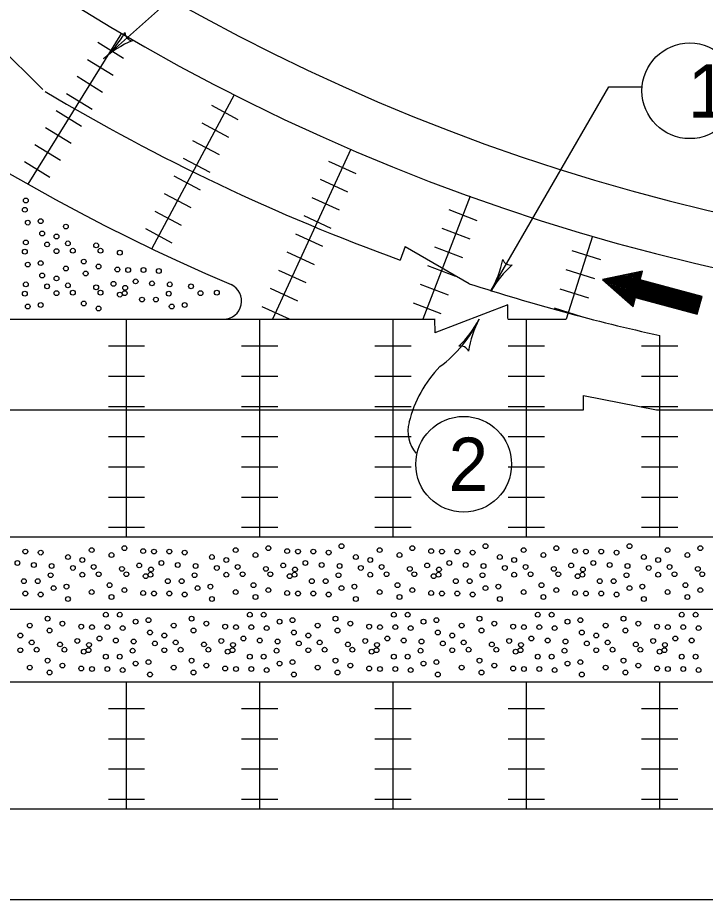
# Model space of a CAD drawing. Extents: x 997.6 to 1036.5, y 998.9 to 1022.4.
# Drawn here: x 1020.211 to 1022.79, y 1006.35 to 1009.657 of the extents above; entities that cross this region are included whole.
import ezdxf

# ---------------------------------------------------------------- set-up
doc = ezdxf.new("R2010")
doc.units = 0
doc.layers.add('Level 1', color=7, linetype='Continuous')
doc.layers.add('Level 2', color=7, linetype='Continuous')

msp = doc.modelspace()

# ---------------------------------------------------------------- linework, layer by layer
at = {"layer": 'Level 1'}
for p, q in [((1020.5332, 1009.5028), (1021.0894, 1009.9982)), ((1020.5998, 1009.5987), (1020.2494, 1009.0323)), ((1020.1053, 1009.5828), (1020.3056, 1009.388)), ((1020.5118, 1009.5644), (1020.6076, 1009.5054)), ((1020.4725, 1009.5006), (1020.5684, 1009.4417)), ((1020.4333, 1009.4369), (1020.5291, 1009.3778)), ((1021.9858, 1008.6317), (1022.4279, 1009.3976)), ((1022.4279, 1009.3976), (1022.5529, 1009.3976)), ((1020.3941, 1009.373), (1020.4899, 1009.3139)), ((1021.0231, 1009.3679), (1020.7134, 1008.7905)), ((1020.9374, 1009.3283), (1021.0367, 1009.2753)), ((1020.3547, 1009.3093), (1020.4503, 1009.2503)), ((1020.9021, 1009.2623), (1021.0015, 1009.2093)), ((1020.3152, 1009.2453), (1020.4108, 1009.1863)), ((1020.8668, 1009.1963), (1020.9662, 1009.1432)), ((1020.2756, 1009.1816), (1020.3715, 1009.1225)), ((1021.4598, 1009.1638), (1021.1668, 1008.5258)), ((1020.8318, 1009.1301), (1020.931, 1009.077)), ((1020.236, 1009.1179), (1020.3319, 1009.0588)), ((1021.3768, 1009.1189), (1021.4791, 1009.0722)), ((1020.7963, 1009.064), (1020.8953, 1009.011)), ((1021.3456, 1009.0508), (1021.4481, 1009.0041)), ((1020.7608, 1008.9977), (1020.8599, 1008.9447)), ((1021.3145, 1008.9828), (1021.4169, 1008.9359)), ((1021.9083, 1008.9868), (1021.7301, 1008.5258)), ((1020.7253, 1008.9317), (1020.8246, 1008.8787)), ((1021.8282, 1008.937), (1021.9332, 1008.8967)), ((1021.2835, 1008.9146), (1021.3858, 1008.8677)), ((1020.6897, 1008.8657), (1020.789, 1008.8127)), ((1021.8013, 1008.8672), (1021.9064, 1008.8268)), ((1021.2523, 1008.8464), (1021.3543, 1008.7996)), ((1022.3669, 1008.8379), (1022.2678, 1008.5258)), ((1021.6637, 1008.799), (1021.9038, 1008.6592)), ((1021.7744, 1008.7973), (1021.8796, 1008.7568)), ((1021.2209, 1008.778), (1021.3231, 1008.7313)), ((1022.2899, 1008.7833), (1022.3973, 1008.7495)), ((1021.7477, 1008.7273), (1021.8528, 1008.6868)), ((1021.1894, 1008.7099), (1021.2918, 1008.6632)), ((1022.2674, 1008.7119), (1022.3748, 1008.678)), ((1021.1579, 1008.6418), (1021.2603, 1008.5951)), ((1021.7207, 1008.6573), (1021.8255, 1008.6169)), ((1022.2449, 1008.6404), (1022.3523, 1008.6066)), ((1021.1264, 1008.5738), (1021.2288, 1008.527)), ((1021.6937, 1008.5872), (1021.7985, 1008.5468)), ((1022.0487, 1008.5792), (1021.775, 1008.4753)), ((1022.0487, 1008.5281), (1022.0487, 1008.5792)), ((1022.2225, 1008.569), (1022.3299, 1008.535)), ((1017.3467, 1008.5258), (1020.9828, 1008.5258)), ((1020.6189, 1007.7098), (1020.6189, 1008.5258)), ((1020.6189, 1007.7098), (1020.6189, 1008.5258)), ((1020.6189, 1007.7098), (1020.6189, 1008.5258)), ((1020.6189, 1007.7098), (1020.6189, 1008.5258)), ((1020.6189, 1007.7098), (1020.6189, 1008.5258)), ((1020.6189, 1007.7098), (1020.6189, 1008.5258)), ((1020.6189, 1007.7098), (1020.6189, 1008.5258)), ((1020.6189, 1007.7098), (1020.6189, 1008.5258)), ((1020.9828, 1008.5258), (1021.7748, 1008.5258)), ((1021.1189, 1007.7098), (1021.1189, 1008.5258)), ((1021.1189, 1007.7098), (1021.1189, 1008.5258)), ((1021.1189, 1007.7098), (1021.1189, 1008.5258)), ((1021.1189, 1007.7098), (1021.1189, 1008.5258)), ((1021.1189, 1007.7098), (1021.1189, 1008.5258)), ((1021.1189, 1007.7098), (1021.1189, 1008.5258)), ((1021.1189, 1007.7098), (1021.1189, 1008.5258)), ((1021.1189, 1007.7098), (1021.1189, 1008.5258)), ((1021.1189, 1007.7098), (1021.1189, 1008.5258)), ((1021.6189, 1007.7098), (1021.6189, 1008.5258)), ((1021.6189, 1007.7098), (1021.6189, 1008.5258)), ((1021.6189, 1007.7098), (1021.6189, 1008.5258)), ((1021.6189, 1007.7098), (1021.6189, 1008.5258)), ((1021.6189, 1007.7098), (1021.6189, 1008.5258)), ((1021.6189, 1007.7098), (1021.6189, 1008.5258)), ((1021.6189, 1007.7098), (1021.6189, 1008.5258)), ((1021.6189, 1007.7098), (1021.6189, 1008.5258)), ((1021.6189, 1007.7098), (1021.6189, 1008.5258)), ((1021.6189, 1007.7098), (1021.6189, 1008.5258)), ((1021.7748, 1008.5268), (1021.775, 1008.4753)), ((1022.0487, 1008.5258), (1022.2678, 1008.5258)), ((1022.1189, 1007.7098), (1022.1189, 1008.5258)), ((1022.1189, 1007.7098), (1022.1189, 1008.5258)), ((1022.1189, 1007.7098), (1022.1189, 1008.5258)), ((1022.1189, 1007.7098), (1022.1189, 1008.5258)), ((1022.1189, 1007.7098), (1022.1189, 1008.5258)), ((1022.1189, 1007.7098), (1022.1189, 1008.5258)), ((1022.1189, 1007.7098), (1022.1189, 1008.5258)), ((1022.1189, 1007.7098), (1022.1189, 1008.5258)), ((1022.1189, 1007.7098), (1022.1189, 1008.5258)), ((1022.1189, 1007.7098), (1022.1189, 1008.5258)), ((1022.1189, 1007.7098), (1022.1189, 1008.5258)), ((1022.6189, 1007.7098), (1022.6189, 1008.4649)), ((1020.5509, 1008.4256), (1020.6869, 1008.4256)), ((1021.0509, 1008.4256), (1021.1869, 1008.4256)), ((1021.5509, 1008.4256), (1021.6869, 1008.4256)), ((1022.0509, 1008.4256), (1022.1869, 1008.4256)), ((1022.5509, 1008.4256), (1022.6869, 1008.4256)), ((1020.5509, 1008.3123), (1020.6869, 1008.3123)), ((1021.0509, 1008.3123), (1021.1869, 1008.3123)), ((1021.5509, 1008.3123), (1021.6869, 1008.3123)), ((1022.0509, 1008.3123), (1022.1869, 1008.3123)), ((1022.5509, 1008.3123), (1022.6869, 1008.3123)), ((1022.3331, 1008.1859), (1022.3331, 1008.2402)), ((1022.3331, 1008.2402), (1022.607, 1008.1858)), ((1020.5509, 1008.1989), (1020.6869, 1008.1989)), ((1021.0509, 1008.1989), (1021.1869, 1008.1989)), ((1021.5509, 1008.1989), (1021.6869, 1008.1989)), ((1022.0509, 1008.1989), (1022.1869, 1008.1989)), ((1022.5509, 1008.1989), (1022.6869, 1008.1989)), ((1019.9049, 1008.1858), (1022.3331, 1008.1858)), ((1022.607, 1008.1858), (1024.2526, 1008.1858)), ((1020.5509, 1008.0856), (1020.6869, 1008.0856)), ((1021.0509, 1008.0856), (1021.1869, 1008.0856)), ((1021.5509, 1008.0856), (1021.6869, 1008.0856)), ((1022.0509, 1008.0856), (1022.1869, 1008.0856)), ((1022.5509, 1008.0856), (1022.6869, 1008.0856)), ((1020.5509, 1007.9723), (1020.6869, 1007.9723)), ((1021.0509, 1007.9723), (1021.1869, 1007.9723)), ((1021.5509, 1007.9723), (1021.6869, 1007.9723)), ((1022.0509, 1007.9723), (1022.1869, 1007.9723)), ((1022.5509, 1007.9723), (1022.6869, 1007.9723)), ((1020.5509, 1007.8589), (1020.6869, 1007.859)), ((1021.0509, 1007.8589), (1021.1869, 1007.859)), ((1021.5509, 1007.8589), (1021.6869, 1007.859)), ((1022.0509, 1007.8589), (1022.1869, 1007.859)), ((1022.5509, 1007.8589), (1022.6869, 1007.859)), ((1020.5509, 1007.7456), (1020.6869, 1007.7456)), ((1021.0509, 1007.7456), (1021.1869, 1007.7456)), ((1021.5509, 1007.7456), (1021.6869, 1007.7456)), ((1022.0509, 1007.7456), (1022.1869, 1007.7456)), ((1022.5509, 1007.7456), (1022.6869, 1007.7456)), ((1017.5167, 1007.7098), (1033.4931, 1007.7098)), ((1008.6387, 1007.4378), (1033.6876, 1007.4378)), ((1017.5167, 1007.1658), (1033.4931, 1007.1658)), ((1020.6189, 1006.6901), (1020.6189, 1007.1659)), ((1021.1189, 1006.6901), (1021.1189, 1007.1659)), ((1021.6189, 1006.6901), (1021.6189, 1007.1659)), ((1022.1189, 1006.6901), (1022.1189, 1007.1659)), ((1022.6189, 1006.6901), (1022.6189, 1007.1659)), ((1020.5509, 1007.0658), (1020.6869, 1007.0658)), ((1021.0509, 1007.0658), (1021.1869, 1007.0658)), ((1021.5509, 1007.0658), (1021.6869, 1007.0658)), ((1022.0509, 1007.0658), (1022.1869, 1007.0658)), ((1022.5509, 1007.0658), (1022.6869, 1007.0658)), ((1020.5509, 1006.9525), (1020.6869, 1006.9525)), ((1021.0509, 1006.9525), (1021.1869, 1006.9525)), ((1021.5509, 1006.9525), (1021.6869, 1006.9525)), ((1022.0509, 1006.9525), (1022.1869, 1006.9525)), ((1022.5509, 1006.9525), (1022.6869, 1006.9525)), ((1020.5509, 1006.8392), (1020.6869, 1006.8393)), ((1021.0509, 1006.8392), (1021.1869, 1006.8393)), ((1021.5509, 1006.8392), (1021.6869, 1006.8393)), ((1022.0509, 1006.8392), (1022.1869, 1006.8393)), ((1022.5509, 1006.8392), (1022.6869, 1006.8393)), ((1020.5509, 1006.7258), (1020.6869, 1006.7258)), ((1021.0509, 1006.7258), (1021.1869, 1006.7258)), ((1021.5509, 1006.7258), (1021.6869, 1006.7258)), ((1022.0509, 1006.7258), (1022.1869, 1006.7258)), ((1022.5509, 1006.7258), (1022.6869, 1006.7258)), ((1009.0069, 1006.6898), (1033.4931, 1006.6898)), ((1009.0069, 1006.3498), (1033.4931, 1006.3498))]:
    msp.add_line(p, q, dxfattribs=at)
msp.add_lwpolyline([(1022.4045, 1008.6753), (1022.5192, 1008.5738), (1022.5282, 1008.607), (1022.7598, 1008.5449), (1022.7777, 1008.6111), (1022.5459, 1008.6732), (1022.5548, 1008.7063)], close=True, dxfattribs=at)
for points in [[(1022.4986, 1008.6948), (1022.5481, 1008.6815)], [(1022.5063, 1008.6963), (1022.5491, 1008.6849)], [(1022.5136, 1008.6979), (1022.5498, 1008.6882)], [(1022.5212, 1008.6995), (1022.5508, 1008.6915)], [(1022.5286, 1008.7009), (1022.5516, 1008.6948)], [(1022.5361, 1008.7023), (1022.5526, 1008.6981)], [(1022.5437, 1008.704), (1022.5533, 1008.7013)], [(1022.5511, 1008.7056), (1022.5543, 1008.7048)], [(1022.407, 1008.673), (1022.7683, 1008.5763)], [(1022.409, 1008.6763), (1022.7692, 1008.5798)], [(1022.4128, 1008.6681), (1022.7674, 1008.5732)], [(1022.4128, 1008.6681), (1022.7674, 1008.5732)], [(1022.4163, 1008.6778), (1022.7702, 1008.583)], [(1022.4184, 1008.6631), (1022.7665, 1008.5697)], [(1022.424, 1008.6794), (1022.7711, 1008.5863)], [(1022.4313, 1008.6808), (1022.7718, 1008.5896)], [(1022.4388, 1008.6824), (1022.7728, 1008.5929)], [(1022.4464, 1008.684), (1022.7736, 1008.5962)], [(1022.4538, 1008.6854), (1022.7744, 1008.5994)], [(1022.4614, 1008.687), (1022.7753, 1008.6028)], [(1022.4688, 1008.6886), (1022.7763, 1008.6063)], [(1022.4762, 1008.6901), (1022.7772, 1008.6096)], [(1022.4837, 1008.6915), (1022.5463, 1008.6747)], [(1022.4912, 1008.6932), (1022.5471, 1008.6782)], [(1022.4912, 1008.6932), (1022.5471, 1008.6782)], [(1022.4242, 1008.6578), (1022.7656, 1008.5665)], [(1022.4299, 1008.6528), (1022.7648, 1008.5632)], [(1022.4356, 1008.6477), (1022.7638, 1008.5598)], [(1022.4413, 1008.6427), (1022.7631, 1008.5563)], [(1022.4472, 1008.6375), (1022.7621, 1008.553)], [(1022.4528, 1008.6323), (1022.7612, 1008.5498)], [(1022.4587, 1008.6274), (1022.7603, 1008.5466)], [(1022.4615, 1008.6248), (1022.7598, 1008.5449)], [(1022.4673, 1008.6198), (1022.5272, 1008.6037)], [(1022.473, 1008.6147), (1022.5263, 1008.6004)], [(1022.4788, 1008.6095), (1022.5254, 1008.5972)], [(1022.4845, 1008.6043), (1022.5246, 1008.5937)], [(1022.4904, 1008.5993), (1022.5236, 1008.5904)], [(1022.4962, 1008.5943), (1022.5229, 1008.5871)], [(1022.5018, 1008.5893), (1022.5219, 1008.5839)], [(1022.5077, 1008.5841), (1022.521, 1008.5804)], [(1022.5134, 1008.5789), (1022.5203, 1008.5772)], [(1022.519, 1008.5739), (1022.5192, 1008.5738)], [(1020.1387, 1007.4378), (1024.1387, 1007.4378)]]:
    msp.add_lwpolyline(points, dxfattribs=at)
for centre in [(1022.7318, 1009.3826), (1021.8836, 1007.9818)]:
    msp.add_circle(centre, 0.1795, dxfattribs=at)
for centre, radius, start, end in [((1024.5514, 1016.3459), 7.6159, 200.00008, 270), ((1024.5514, 1016.3459), 7.82, 200.00008, 270), ((1024.0592, 1015.7775), 7.7467, 197.79756, 246.83035), ((1024.2959, 1016.0502), 7.7685, 239.16494, 250.05573), ((1021.6472, 1008.8271), 0.3909, 330.002, 348.6708), ((1022.3243, 1008.4362), 0.3909, 131.3492, 149.9959), ((1022.0601, 1008.7604), 0.0313, 198.7766, 280.8933), ((1020.9827, 1008.5938), 0.068, 270, 65.2809), ((1024.2959, 1016.0502), 7.7685, 252.06556, 257.53344), ((1021.6472, 1008.8271), 0.3909, 329.9898, 330.002), ((1021.5085, 1008.7343), 0.4806, 306.5644, 334.2968), ((1021.5951, 1008.7069), 0.3909, 313.7591, 332.4058), ((1022.2881, 1008.3448), 0.3909, 152.4119, 171.0807), ((1022.2881, 1008.3448), 0.3909, 152.3997, 152.4119), ((1021.8727, 1008.3941), 0.0313, 21.1865, 103.3032), ((1022.1287, 1008.0258), 0.4642, 136.0028, 165.888), ((1021.8031, 1008.106), 0.1288, 165.1376, 220.2329)]:
    msp.add_arc(centre, radius, start, end, dxfattribs=at)
at = {"layer": 'Level 2'}
msp.add_line((1021.6637, 1008.799), (1021.646, 1008.7476), dxfattribs=at)
for centre in [(1020.2412, 1008.9712), (1020.2375, 1008.9364), (1020.2486, 1008.8882), (1020.297, 1008.8938), (1020.3916, 1008.8733), (1020.3025, 1008.8473), (1020.3564, 1008.8362), (1020.2412, 1008.8138), (1020.3211, 1008.8064), (1020.3991, 1008.8102), (1020.505, 1008.8028), (1020.2375, 1008.7791), (1020.3564, 1008.781), (1020.4176, 1008.7828), (1020.5216, 1008.7828), (1020.5941, 1008.7754), (1020.2486, 1008.7308), (1020.297, 1008.7364), (1020.4586, 1008.742), (1020.5142, 1008.7234), (1020.3025, 1008.6899), (1020.3916, 1008.716), (1020.466, 1008.6974), (1020.5848, 1008.7123), (1020.6252, 1008.7104), (1020.6828, 1008.7104), (1020.7404, 1008.7067), (1020.2412, 1008.6565), (1020.3564, 1008.6788), (1020.3991, 1008.6528), (1020.57, 1008.6584), (1020.6531, 1008.6677), (1020.7144, 1008.6603), (1020.7812, 1008.6565), (1020.2375, 1008.6218), (1020.3211, 1008.6491), (1020.3564, 1008.6237), (1020.4176, 1008.6255), (1020.505, 1008.6454), (1020.5216, 1008.6255), (1020.6122, 1008.6237), (1020.6141, 1008.6435), (1020.7775, 1008.6218), (1020.8611, 1008.6491), (1020.8964, 1008.6237), (1020.9576, 1008.6255), (1020.5941, 1008.6181), (1020.6772, 1008.5995), (1020.7292, 1008.5995), (1020.2486, 1008.5735), (1020.297, 1008.5791), (1020.4586, 1008.5847), (1020.5142, 1008.5661), (1020.7886, 1008.5735), (1020.837, 1008.5791), (1020.4885, 1007.6598), (1020.6111, 1007.6673), (1021.0285, 1007.6598), (1021.1511, 1007.6673), (1021.4255, 1007.6747), (1021.5685, 1007.6598), (1021.6911, 1007.6673), (1021.9655, 1007.6747), (1022.1085, 1007.6598), (1022.2311, 1007.6673), (1022.5055, 1007.6747), (1022.6485, 1007.6598), (1022.7711, 1007.6673), (1020.2396, 1007.6543), (1020.2972, 1007.6505), (1020.3993, 1007.6338), (1020.5628, 1007.6413), (1020.6816, 1007.6561), (1020.7221, 1007.6543), (1020.7796, 1007.6543), (1020.8372, 1007.6505), (1020.9393, 1007.6338), (1021.1028, 1007.6413), (1021.2216, 1007.6561), (1021.2621, 1007.6543), (1021.3196, 1007.6543), (1021.3772, 1007.6505), (1021.4793, 1007.6338), (1021.6428, 1007.6413), (1021.7616, 1007.6561), (1021.8021, 1007.6543), (1021.8596, 1007.6543), (1021.9172, 1007.6505), (1022.0193, 1007.6338), (1022.1828, 1007.6413), (1022.3016, 1007.6561), (1022.3421, 1007.6543), (1022.3996, 1007.6543), (1022.4572, 1007.6505), (1022.5593, 1007.6338), (1022.7228, 1007.6413), (1020.2099, 1007.6115), (1020.2712, 1007.6041), (1020.3381, 1007.6003), (1020.4532, 1007.6227), (1020.4959, 1007.5967), (1020.6668, 1007.6023), (1020.7499, 1007.6115), (1020.8112, 1007.6041), (1020.8781, 1007.6003), (1020.9932, 1007.6227), (1021.0359, 1007.5967), (1021.2068, 1007.6023), (1021.2899, 1007.6115), (1021.3512, 1007.6041), (1021.4181, 1007.6003), (1021.5332, 1007.6227), (1021.5759, 1007.5967), (1021.7468, 1007.6023), (1021.8299, 1007.6115), (1021.8912, 1007.6041), (1021.9581, 1007.6003), (1022.0732, 1007.6227), (1022.1159, 1007.5967), (1022.2868, 1007.6023), (1022.3699, 1007.6115), (1022.4312, 1007.6041), (1022.4981, 1007.6003), (1022.6132, 1007.6227), (1022.6559, 1007.5967), (1020.3343, 1007.5656), (1020.4179, 1007.5929), (1020.4532, 1007.5675), (1020.5145, 1007.5693), (1020.6018, 1007.5893), (1020.6185, 1007.5693), (1020.691, 1007.5619), (1020.7091, 1007.5675), (1020.7109, 1007.5873), (1020.8743, 1007.5656), (1020.9579, 1007.5929), (1020.9932, 1007.5675), (1021.0545, 1007.5693), (1021.1418, 1007.5893), (1021.1585, 1007.5693), (1021.231, 1007.5619), (1021.2491, 1007.5675), (1021.2509, 1007.5873), (1021.4143, 1007.5656), (1021.4979, 1007.5929), (1021.5332, 1007.5675), (1021.5945, 1007.5693), (1021.6818, 1007.5893), (1021.6985, 1007.5693), (1021.771, 1007.5619), (1021.7891, 1007.5675), (1021.7909, 1007.5873), (1021.9543, 1007.5656), (1022.0379, 1007.5929), (1022.0732, 1007.5675), (1022.1345, 1007.5693), (1022.2218, 1007.5893), (1022.2385, 1007.5693), (1022.311, 1007.5619), (1022.3291, 1007.5675), (1022.3309, 1007.5873), (1022.4943, 1007.5656), (1022.5779, 1007.5929), (1022.6132, 1007.5675), (1022.6745, 1007.5693), (1022.7618, 1007.5893), (1022.7785, 1007.5693), (1020.2341, 1007.5433), (1020.2861, 1007.5433), (1020.5554, 1007.5285), (1020.7741, 1007.5433), (1020.8261, 1007.5433), (1021.0954, 1007.5285), (1021.3141, 1007.5433), (1021.3661, 1007.5433), (1021.6354, 1007.5285), (1021.8541, 1007.5433), (1021.9061, 1007.5433), (1022.1754, 1007.5285), (1022.3941, 1007.5433), (1022.4461, 1007.5433), (1022.7154, 1007.5285), (1020.2396, 1007.4969), (1020.3455, 1007.5173), (1020.3938, 1007.5229), (1020.4885, 1007.5025), (1020.6111, 1007.5099), (1020.6816, 1007.4988), (1020.7221, 1007.4969), (1020.7796, 1007.4969), (1020.8855, 1007.5173), (1020.9338, 1007.5229), (1021.0285, 1007.5025), (1021.1511, 1007.5099), (1021.2216, 1007.4988), (1021.2621, 1007.4969), (1021.3196, 1007.4969), (1021.4255, 1007.5173), (1021.4738, 1007.5229), (1021.5685, 1007.5025), (1021.6911, 1007.5099), (1021.7616, 1007.4988), (1021.8021, 1007.4969), (1021.8596, 1007.4969), (1021.9655, 1007.5173), (1022.0138, 1007.5229), (1022.1085, 1007.5025), (1022.2311, 1007.5099), (1022.3016, 1007.4988), (1022.3421, 1007.4969), (1022.3996, 1007.4969), (1022.5055, 1007.5173), (1022.5538, 1007.5229), (1022.6485, 1007.5025), (1022.7711, 1007.5099), (1020.2972, 1007.4932), (1020.3993, 1007.4764), (1020.5628, 1007.4839), (1020.8372, 1007.4932), (1020.9393, 1007.4764), (1021.1028, 1007.4839), (1021.3772, 1007.4932), (1021.4793, 1007.4764), (1021.6428, 1007.4839), (1021.9172, 1007.4932), (1022.0193, 1007.4764), (1022.1828, 1007.4839), (1022.4572, 1007.4932), (1022.5593, 1007.4764), (1022.7228, 1007.4839), (1020.323, 1007.4027), (1020.5416, 1007.4175), (1020.5936, 1007.4175), (1020.7014, 1007.3971), (1020.863, 1007.4027), (1021.0816, 1007.4175), (1021.1336, 1007.4175), (1021.2414, 1007.3971), (1021.403, 1007.4027), (1021.6216, 1007.4175), (1021.6736, 1007.4175), (1021.7814, 1007.3971), (1021.943, 1007.4027), (1022.1616, 1007.4175), (1022.2136, 1007.4175), (1022.3214, 1007.3971), (1022.483, 1007.4027), (1022.7016, 1007.4175), (1022.7536, 1007.4175), (1020.2561, 1007.3767), (1020.3786, 1007.3841), (1020.4492, 1007.3729), (1020.4896, 1007.3711), (1020.5472, 1007.3711), (1020.6048, 1007.3673), (1020.6531, 1007.3915), (1020.7961, 1007.3767), (1020.9186, 1007.3841), (1020.9892, 1007.3729), (1021.0296, 1007.3711), (1021.0872, 1007.3711), (1021.1448, 1007.3673), (1021.1931, 1007.3915), (1021.3361, 1007.3767), (1021.4586, 1007.3841), (1021.5292, 1007.3729), (1021.5696, 1007.3711), (1021.6272, 1007.3711), (1021.6848, 1007.3673), (1021.7331, 1007.3915), (1021.8761, 1007.3767), (1021.9986, 1007.3841), (1022.0692, 1007.3729), (1022.1096, 1007.3711), (1022.1672, 1007.3711), (1022.2248, 1007.3673), (1022.2731, 1007.3915), (1022.4161, 1007.3767), (1022.5386, 1007.3841), (1022.6092, 1007.3729), (1022.6496, 1007.3711), (1022.7072, 1007.3711), (1022.7648, 1007.3673), (1020.2208, 1007.3395), (1020.3304, 1007.3581), (1020.7069, 1007.3506), (1020.7608, 1007.3395), (1020.8704, 1007.3581), (1021.2469, 1007.3506), (1021.3008, 1007.3395), (1021.4104, 1007.3581), (1021.7869, 1007.3506), (1021.8408, 1007.3395), (1021.9504, 1007.3581), (1022.3269, 1007.3506), (1022.3808, 1007.3395), (1022.4904, 1007.3581), (1020.2635, 1007.3135), (1020.3694, 1007.3061), (1020.4344, 1007.3191), (1020.4785, 1007.3042), (1020.5175, 1007.3283), (1020.5788, 1007.3209), (1020.6456, 1007.3172), (1020.7255, 1007.3098), (1020.8035, 1007.3135), (1020.9094, 1007.3061), (1020.9744, 1007.3191), (1021.0185, 1007.3042), (1021.0575, 1007.3283), (1021.1188, 1007.3209), (1021.1856, 1007.3172), (1021.2655, 1007.3098), (1021.3435, 1007.3135), (1021.4494, 1007.3061), (1021.5144, 1007.3191), (1021.5585, 1007.3042), (1021.5975, 1007.3283), (1021.6588, 1007.3209), (1021.7256, 1007.3172), (1021.8055, 1007.3098), (1021.8835, 1007.3135), (1021.9894, 1007.3061), (1022.0544, 1007.3191), (1022.0985, 1007.3042), (1022.1375, 1007.3283), (1022.1988, 1007.3209), (1022.2656, 1007.3172), (1022.3455, 1007.3098), (1022.4235, 1007.3135), (1022.5294, 1007.3061), (1022.5944, 1007.3191), (1022.6385, 1007.3042), (1022.6775, 1007.3283), (1022.7388, 1007.3209), (1020.2208, 1007.2843), (1020.2821, 1007.2862), (1020.3861, 1007.2862), (1020.4586, 1007.2788), (1020.4766, 1007.2843), (1020.6419, 1007.2824), (1020.7608, 1007.2843), (1020.8221, 1007.2862), (1020.9261, 1007.2862), (1020.9986, 1007.2788), (1021.0166, 1007.2843), (1021.1819, 1007.2824), (1021.3008, 1007.2843), (1021.3621, 1007.2862), (1021.4661, 1007.2862), (1021.5386, 1007.2788), (1021.5566, 1007.2843), (1021.7219, 1007.2824), (1021.8408, 1007.2843), (1021.9021, 1007.2862), (1022.0061, 1007.2862), (1022.0786, 1007.2788), (1022.0966, 1007.2843), (1022.2619, 1007.2824), (1022.3808, 1007.2843), (1022.4421, 1007.2862), (1022.5461, 1007.2862), (1022.6186, 1007.2788), (1022.6366, 1007.2843), (1020.323, 1007.2453), (1020.5416, 1007.2602), (1020.5936, 1007.2602), (1020.6531, 1007.2342), (1020.7014, 1007.2398), (1020.863, 1007.2453), (1021.0816, 1007.2602), (1021.1336, 1007.2602), (1021.1931, 1007.2342), (1021.2414, 1007.2398), (1021.403, 1007.2453), (1021.6216, 1007.2602), (1021.6736, 1007.2602), (1021.7331, 1007.2342), (1021.7814, 1007.2398), (1021.943, 1007.2453), (1022.1616, 1007.2602), (1022.2136, 1007.2602), (1022.2731, 1007.2342), (1022.3214, 1007.2398), (1022.483, 1007.2453), (1022.7016, 1007.2602), (1022.7536, 1007.2602), (1020.2561, 1007.2193), (1020.3304, 1007.2008), (1020.3786, 1007.2268), (1020.4492, 1007.2156), (1020.4896, 1007.2138), (1020.5472, 1007.2138), (1020.6048, 1007.21), (1020.7961, 1007.2193), (1020.8704, 1007.2008), (1020.9186, 1007.2268), (1020.9892, 1007.2156), (1021.0296, 1007.2138), (1021.0872, 1007.2138), (1021.1448, 1007.21), (1021.3361, 1007.2193), (1021.4104, 1007.2008), (1021.4586, 1007.2268), (1021.5292, 1007.2156), (1021.5696, 1007.2138), (1021.6272, 1007.2138), (1021.6848, 1007.21), (1021.8761, 1007.2193), (1021.9504, 1007.2008), (1021.9986, 1007.2268), (1022.0692, 1007.2156), (1022.1096, 1007.2138), (1022.1672, 1007.2138), (1022.2248, 1007.21), (1022.4161, 1007.2193), (1022.4904, 1007.2008), (1022.5386, 1007.2268), (1022.6092, 1007.2156), (1022.6496, 1007.2138), (1022.7072, 1007.2138), (1022.7648, 1007.21), (1020.7069, 1007.1933), (1021.2469, 1007.1933), (1021.7869, 1007.1933), (1022.3269, 1007.1933)]:
    msp.add_circle(centre, 0.00903, dxfattribs=at)
for centre, radius, start, end in [((1020.2732, 1009.7947), 0.3909, 311.6894, 330.3582), ((1020.6442, 1009.6016), 0.0313, 180.464, 262.5807), ((1020.7932, 1009.2108), 0.3909, 113.0366, 131.6833), ((1020.2732, 1009.7947), 0.3909, 311.6772, 311.6894)]:
    msp.add_arc(centre, radius, start, end, dxfattribs=at)

# ---------------------------------------------------------------- texts
at = {"layer": 'Level 1'}
for s, p in [('1', (1022.7247, 1009.2824)), ('2', (1021.8269, 1007.8818))]:
    msp.add_text(s, height=0.2, dxfattribs=at).set_placement(p)

doc.saveas('drawing.dxf')
